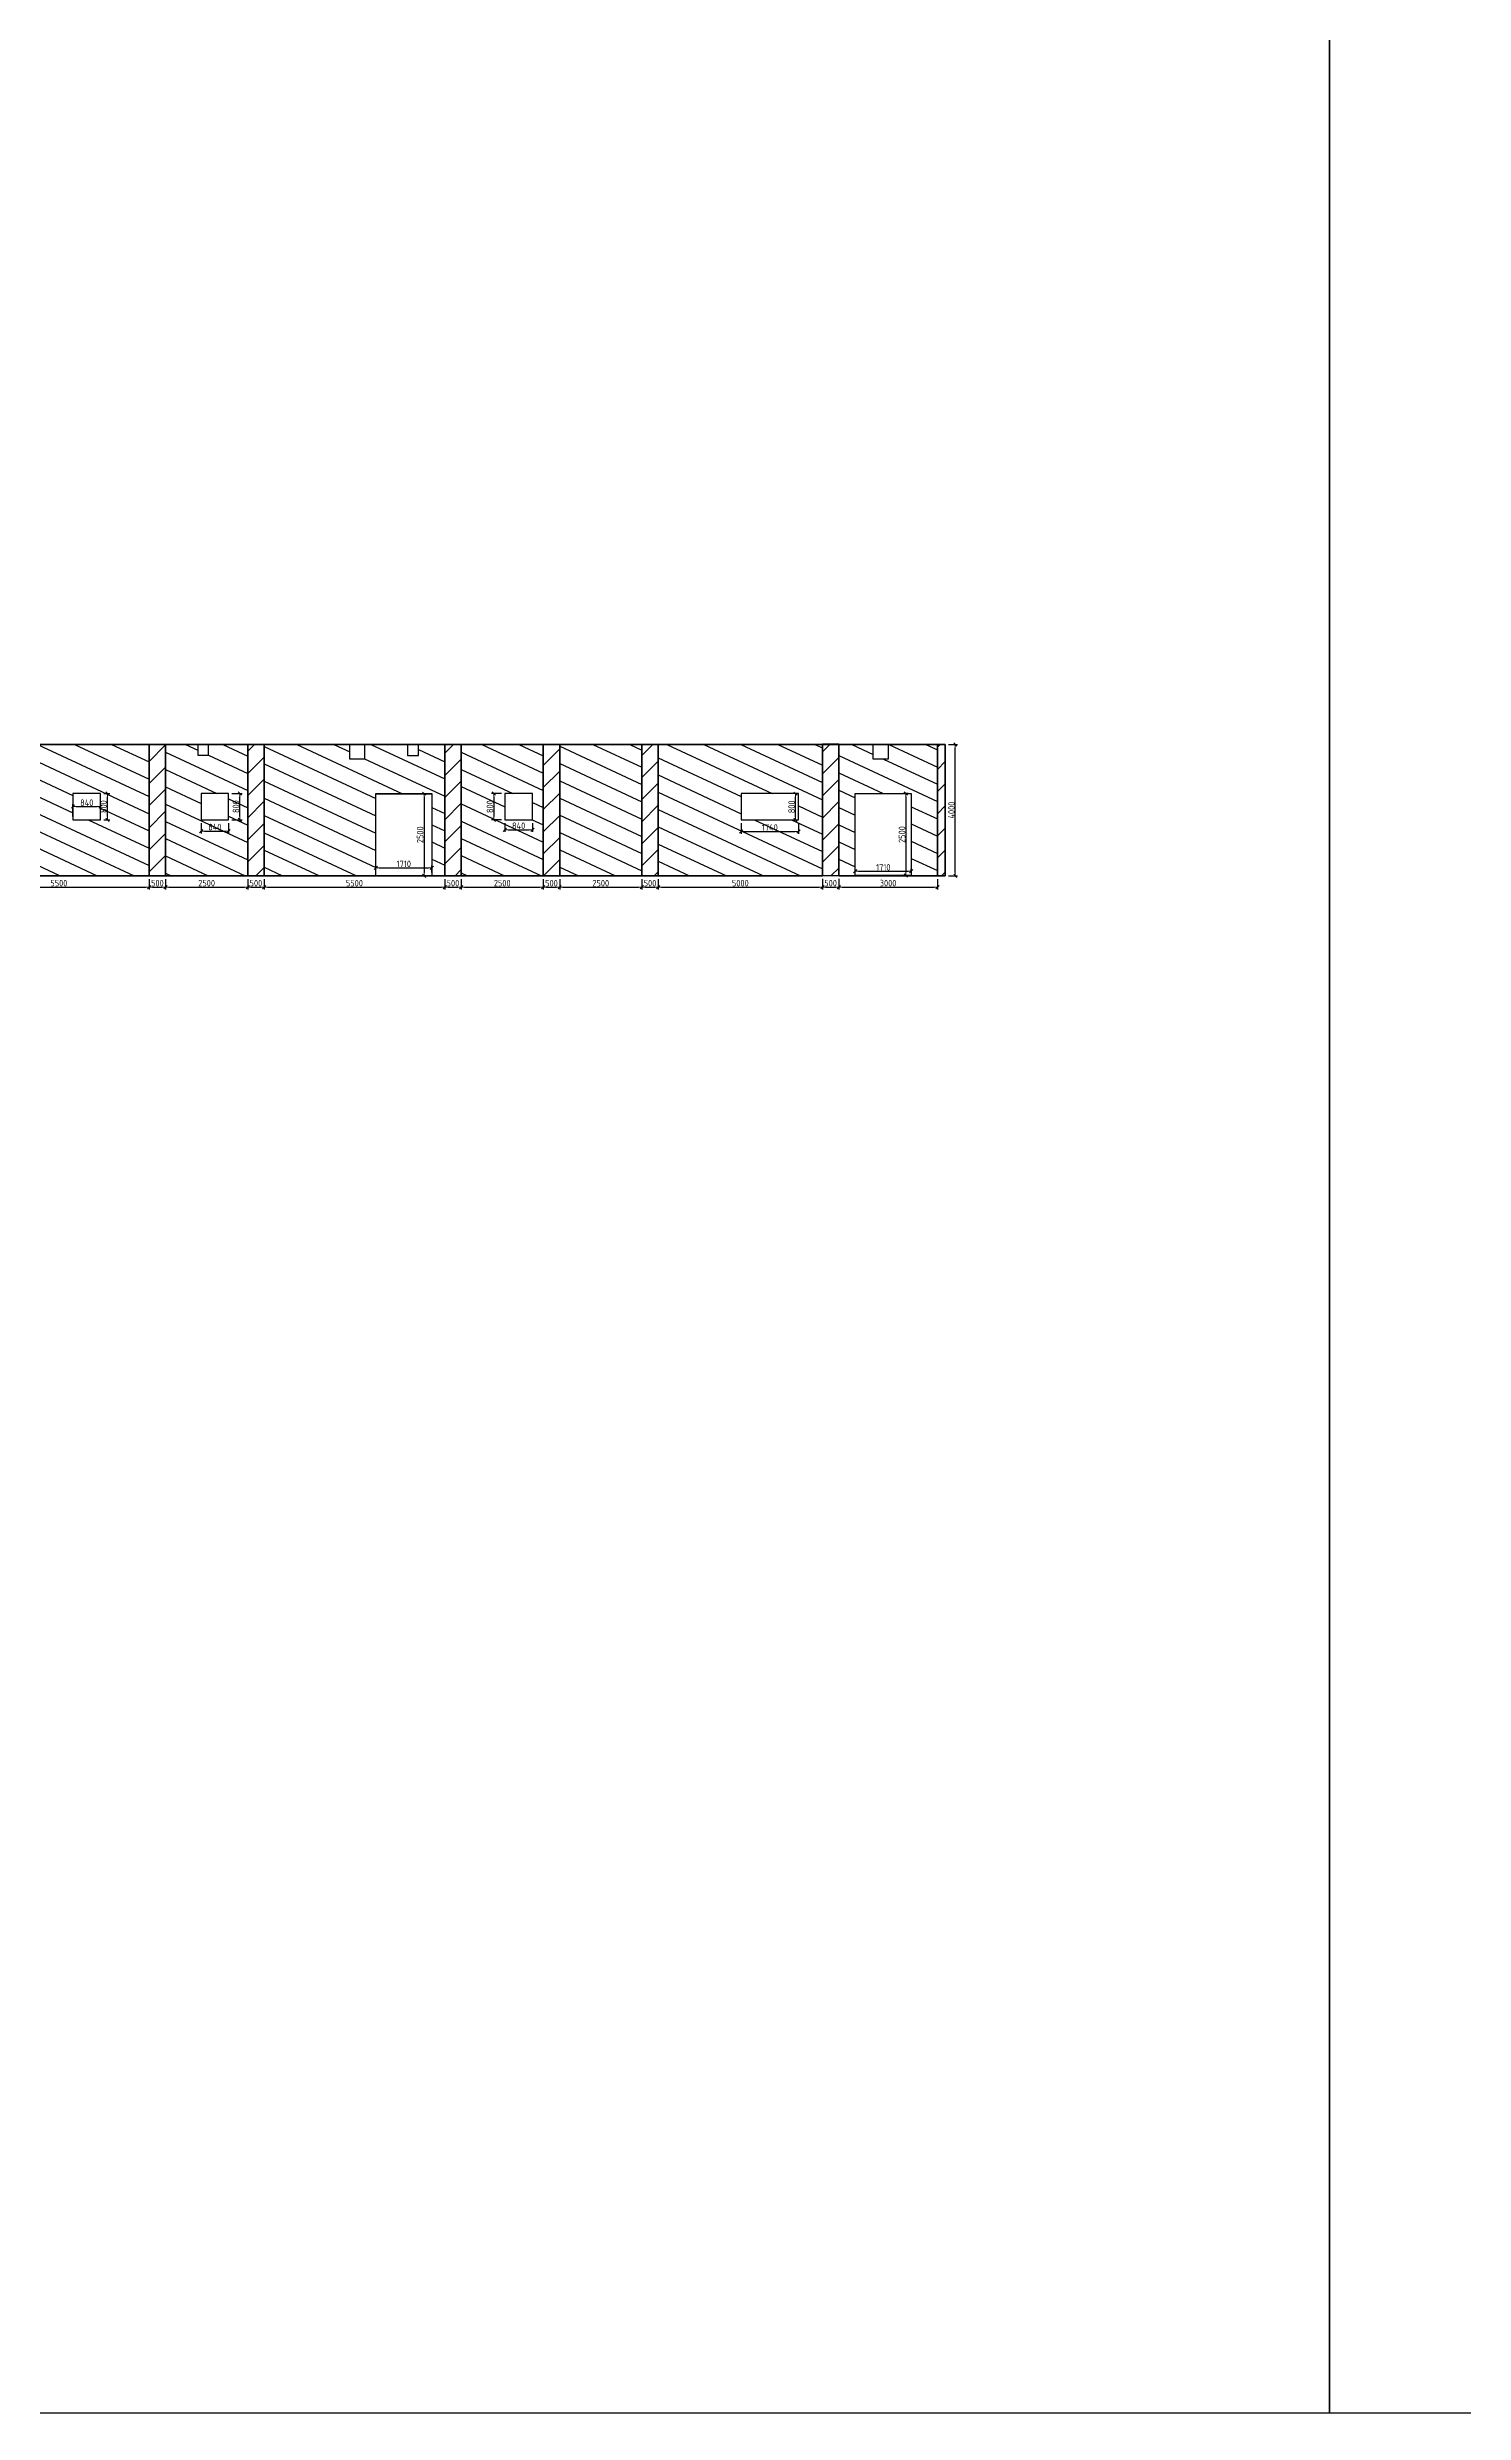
# Model space of a CAD drawing. Header units: millimetres. Extents: x -213536 to 1564669, y 70501 to 942238.
# Drawn here: x -9628 to 33501, y 70501 to 142506 of the extents above; entities that cross this region are included whole.
import ezdxf

# ---------------------------------------------------------------- set-up
doc = ezdxf.new("R2010")
doc.units = ezdxf.units.MM
doc.layers.add('1) серпянка', color=2, linetype='Continuous')
doc.layers.add('Размеры', color=7, linetype='Continuous', lineweight=15)
doc.styles.add('СПДС', font='isocpeur.ttf', dxfattribs={"width": 0.9})
doc.dimstyles.new('Размера А3', dxfattribs={"dimtxt": 200, "dimasz": 100, "dimexe": 70, "dimexo": 100, "dimgap": 20, "dimtad": 1, "dimdec": 0, "dimrnd": 10, "dimzin": 0, "dimdsep": 46, "dimtxsty": 'СПДС', "dimblk": 'ARROWHEAD_6', "dimcen": 1, "dimclrd": 256, "dimclre": 256, "dimclrt": 256, "dimazin": 0, "dimtfac": 1, "dimtdec": 0, "dimtmove": 2, "dimatfit": 3, "dimfxl": 1, "dimtolj": 1, "dimtzin": 0, "dimarcsym": 0})

# ---------------------------------------------------------------- blocks, each defined once
blk = doc.blocks.new('ARROWHEAD_6')
at = {"color": 0, "linetype": 'Continuous'}
for p, q in [((0, 0), (-1, 0)), ((-0.5, -0.5), (0.5, 0.5))]:
    blk.add_line(p, q, dxfattribs=at)
blk = doc.blocks.new('*D989')
at = {"layer": 'Defpoints', "color": 0, "lineweight": 30, "transparency": 16777216}
for p in [(-12026, 117285), (-6526, 117285), (-6526, 116942)]:
    blk.add_point(p, dxfattribs=at)
at = {"layer": 'Размеры', "lineweight": -2, "transparency": 16777216}
for p, q in [((-12026, 117185), (-12026, 116872)), ((-11926, 116942), (-6626, 116942)), ((-6526, 117185), (-6526, 116872))]:
    blk.add_line(p, q, dxfattribs=at)
at = {"layer": 'Размеры', "lineweight": -2, "transparency": 16777216, "xscale": 100, "yscale": 100, "zscale": 100, "rotation": 180}
blk.add_blockref('ARROWHEAD_6', (-12026, 116942), dxfattribs=at)
at = {"layer": 'Размеры', "lineweight": -2, "transparency": 16777216, "xscale": 100, "yscale": 100, "zscale": 100}
blk.add_blockref('ARROWHEAD_6', (-6526, 116942), dxfattribs=at)
at = {"layer": 'Размеры', "lineweight": 25, "transparency": 16777216, "insert": (-9276, 117062), "char_height": 200, "attachment_point": 5, "style": 'СПДС'}
blk.add_mtext('\\A1;5500', dxfattribs=at)
blk = doc.blocks.new('*D990')
at = {"layer": 'Defpoints', "color": 0, "lineweight": 30, "transparency": 16777216}
for p in [(-6526, 117285), (-6026, 117285), (-6026, 116942)]:
    blk.add_point(p, dxfattribs=at)
at = {"layer": 'Размеры', "lineweight": -2, "transparency": 16777216}
for p, q in [((-6526, 117185), (-6526, 116872)), ((-6426, 116942), (-6126, 116942)), ((-6026, 117185), (-6026, 116872))]:
    blk.add_line(p, q, dxfattribs=at)
at = {"layer": 'Размеры', "lineweight": -2, "transparency": 16777216, "xscale": 100, "yscale": 100, "zscale": 100, "rotation": 180}
blk.add_blockref('ARROWHEAD_6', (-6526, 116942), dxfattribs=at)
at = {"layer": 'Размеры', "lineweight": -2, "transparency": 16777216, "xscale": 100, "yscale": 100, "zscale": 100}
blk.add_blockref('ARROWHEAD_6', (-6026, 116942), dxfattribs=at)
at = {"layer": 'Размеры', "lineweight": 25, "transparency": 16777216, "insert": (-6276, 117062), "char_height": 200, "attachment_point": 5, "style": 'СПДС'}
blk.add_mtext('\\A1;500', dxfattribs=at)
blk = doc.blocks.new('*D991')
at = {"layer": 'Defpoints', "color": 0, "lineweight": 30, "transparency": 16777216}
for p in [(-6026, 117285), (-3526, 117285), (-3526, 116942)]:
    blk.add_point(p, dxfattribs=at)
at = {"layer": 'Размеры', "lineweight": -2, "transparency": 16777216}
for p, q in [((-6026, 117185), (-6026, 116872)), ((-5926, 116942), (-3626, 116942)), ((-3526, 117185), (-3526, 116872))]:
    blk.add_line(p, q, dxfattribs=at)
at = {"layer": 'Размеры', "lineweight": -2, "transparency": 16777216, "xscale": 100, "yscale": 100, "zscale": 100, "rotation": 180}
blk.add_blockref('ARROWHEAD_6', (-6026, 116942), dxfattribs=at)
at = {"layer": 'Размеры', "lineweight": -2, "transparency": 16777216, "xscale": 100, "yscale": 100, "zscale": 100}
blk.add_blockref('ARROWHEAD_6', (-3526, 116942), dxfattribs=at)
at = {"layer": 'Размеры', "lineweight": 25, "transparency": 16777216, "insert": (-4776, 117062), "char_height": 200, "attachment_point": 5, "style": 'СПДС'}
blk.add_mtext('\\A1;2500', dxfattribs=at)
blk = doc.blocks.new('*D992')
at = {"layer": 'Defpoints', "color": 0, "lineweight": 30, "transparency": 16777216}
for p in [(-3526, 117285), (-3026, 117285), (-3026, 116942)]:
    blk.add_point(p, dxfattribs=at)
at = {"layer": 'Размеры', "lineweight": -2, "transparency": 16777216}
for p, q in [((-3526, 117185), (-3526, 116872)), ((-3426, 116942), (-3126, 116942)), ((-3026, 117185), (-3026, 116872))]:
    blk.add_line(p, q, dxfattribs=at)
at = {"layer": 'Размеры', "lineweight": -2, "transparency": 16777216, "xscale": 100, "yscale": 100, "zscale": 100, "rotation": 180}
blk.add_blockref('ARROWHEAD_6', (-3526, 116942), dxfattribs=at)
at = {"layer": 'Размеры', "lineweight": -2, "transparency": 16777216, "xscale": 100, "yscale": 100, "zscale": 100}
blk.add_blockref('ARROWHEAD_6', (-3026, 116942), dxfattribs=at)
at = {"layer": 'Размеры', "lineweight": 25, "transparency": 16777216, "insert": (-3276, 117062), "char_height": 200, "attachment_point": 5, "style": 'СПДС'}
blk.add_mtext('\\A1;500', dxfattribs=at)
blk = doc.blocks.new('*D993')
at = {"layer": 'Defpoints', "color": 0, "lineweight": 30, "transparency": 16777216}
for p in [(-3026, 117285), (2474, 117285), (2474, 116942)]:
    blk.add_point(p, dxfattribs=at)
at = {"layer": 'Размеры', "lineweight": -2, "transparency": 16777216}
for p, q in [((-3026, 117185), (-3026, 116872)), ((-2926, 116942), (2374, 116942)), ((2474, 117185), (2474, 116872))]:
    blk.add_line(p, q, dxfattribs=at)
at = {"layer": 'Размеры', "lineweight": -2, "transparency": 16777216, "xscale": 100, "yscale": 100, "zscale": 100, "rotation": 180}
blk.add_blockref('ARROWHEAD_6', (-3026, 116942), dxfattribs=at)
at = {"layer": 'Размеры', "lineweight": -2, "transparency": 16777216, "xscale": 100, "yscale": 100, "zscale": 100}
blk.add_blockref('ARROWHEAD_6', (2474, 116942), dxfattribs=at)
at = {"layer": 'Размеры', "lineweight": 25, "transparency": 16777216, "insert": (-276, 117062), "char_height": 200, "attachment_point": 5, "style": 'СПДС'}
blk.add_mtext('\\A1;5500', dxfattribs=at)
blk = doc.blocks.new('*D994')
at = {"layer": 'Defpoints', "color": 0, "lineweight": 30, "transparency": 16777216}
for p in [(2474, 117285), (2974, 117285), (2974, 116942)]:
    blk.add_point(p, dxfattribs=at)
at = {"layer": 'Размеры', "lineweight": -2, "transparency": 16777216}
for p, q in [((2474, 117185), (2474, 116872)), ((2574, 116942), (2874, 116942)), ((2974, 117185), (2974, 116872))]:
    blk.add_line(p, q, dxfattribs=at)
at = {"layer": 'Размеры', "lineweight": -2, "transparency": 16777216, "xscale": 100, "yscale": 100, "zscale": 100, "rotation": 180}
blk.add_blockref('ARROWHEAD_6', (2474, 116942), dxfattribs=at)
at = {"layer": 'Размеры', "lineweight": -2, "transparency": 16777216, "xscale": 100, "yscale": 100, "zscale": 100}
blk.add_blockref('ARROWHEAD_6', (2974, 116942), dxfattribs=at)
at = {"layer": 'Размеры', "lineweight": 25, "transparency": 16777216, "insert": (2724, 117062), "char_height": 200, "attachment_point": 5, "style": 'СПДС'}
blk.add_mtext('\\A1;500', dxfattribs=at)
blk = doc.blocks.new('*D995')
at = {"layer": 'Defpoints', "color": 0, "lineweight": 30, "transparency": 16777216}
for p in [(2974, 117285), (5474, 117285), (5474, 116942)]:
    blk.add_point(p, dxfattribs=at)
at = {"layer": 'Размеры', "lineweight": -2, "transparency": 16777216}
for p, q in [((2974, 117185), (2974, 116872)), ((3074, 116942), (5374, 116942)), ((5474, 117185), (5474, 116872))]:
    blk.add_line(p, q, dxfattribs=at)
at = {"layer": 'Размеры', "lineweight": -2, "transparency": 16777216, "xscale": 100, "yscale": 100, "zscale": 100, "rotation": 180}
blk.add_blockref('ARROWHEAD_6', (2974, 116942), dxfattribs=at)
at = {"layer": 'Размеры', "lineweight": -2, "transparency": 16777216, "xscale": 100, "yscale": 100, "zscale": 100}
blk.add_blockref('ARROWHEAD_6', (5474, 116942), dxfattribs=at)
at = {"layer": 'Размеры', "lineweight": 25, "transparency": 16777216, "insert": (4224, 117062), "char_height": 200, "attachment_point": 5, "style": 'СПДС'}
blk.add_mtext('\\A1;2500', dxfattribs=at)
blk = doc.blocks.new('*D996')
at = {"layer": 'Defpoints', "color": 0, "lineweight": 30, "transparency": 16777216}
for p in [(5474, 117285), (5974, 117285), (5974, 116941)]:
    blk.add_point(p, dxfattribs=at)
at = {"layer": 'Размеры', "lineweight": -2, "transparency": 16777216}
for p, q in [((5474, 117185), (5474, 116871)), ((5574, 116941), (5874, 116941)), ((5974, 117185), (5974, 116871))]:
    blk.add_line(p, q, dxfattribs=at)
at = {"layer": 'Размеры', "lineweight": -2, "transparency": 16777216, "xscale": 100, "yscale": 100, "zscale": 100, "rotation": 180}
blk.add_blockref('ARROWHEAD_6', (5474, 116941), dxfattribs=at)
at = {"layer": 'Размеры', "lineweight": -2, "transparency": 16777216, "xscale": 100, "yscale": 100, "zscale": 100}
blk.add_blockref('ARROWHEAD_6', (5974, 116941), dxfattribs=at)
at = {"layer": 'Размеры', "lineweight": 25, "transparency": 16777216, "insert": (5724, 117061), "char_height": 200, "attachment_point": 5, "style": 'СПДС'}
blk.add_mtext('\\A1;500', dxfattribs=at)
blk = doc.blocks.new('*D997')
at = {"layer": 'Defpoints', "color": 0, "lineweight": 30, "transparency": 16777216}
for p in [(5974, 117285), (8474, 117285), (8474, 116941)]:
    blk.add_point(p, dxfattribs=at)
at = {"layer": 'Размеры', "lineweight": -2, "transparency": 16777216}
for p, q in [((5974, 117185), (5974, 116871)), ((6074, 116941), (8374, 116941)), ((8474, 117185), (8474, 116871))]:
    blk.add_line(p, q, dxfattribs=at)
at = {"layer": 'Размеры', "lineweight": -2, "transparency": 16777216, "xscale": 100, "yscale": 100, "zscale": 100, "rotation": 180}
blk.add_blockref('ARROWHEAD_6', (5974, 116941), dxfattribs=at)
at = {"layer": 'Размеры', "lineweight": -2, "transparency": 16777216, "xscale": 100, "yscale": 100, "zscale": 100}
blk.add_blockref('ARROWHEAD_6', (8474, 116941), dxfattribs=at)
at = {"layer": 'Размеры', "lineweight": 25, "transparency": 16777216, "insert": (7224, 117061), "char_height": 200, "attachment_point": 5, "style": 'СПДС'}
blk.add_mtext('\\A1;2500', dxfattribs=at)
blk = doc.blocks.new('*D998')
at = {"layer": 'Defpoints', "color": 0, "lineweight": 30, "transparency": 16777216}
for p in [(8474, 117285), (8974, 117285), (8974, 116942)]:
    blk.add_point(p, dxfattribs=at)
at = {"layer": 'Размеры', "lineweight": -2, "transparency": 16777216}
for p, q in [((8474, 117185), (8474, 116872)), ((8574, 116942), (8874, 116942)), ((8974, 117185), (8974, 116872))]:
    blk.add_line(p, q, dxfattribs=at)
at = {"layer": 'Размеры', "lineweight": -2, "transparency": 16777216, "xscale": 100, "yscale": 100, "zscale": 100, "rotation": 180}
blk.add_blockref('ARROWHEAD_6', (8474, 116942), dxfattribs=at)
at = {"layer": 'Размеры', "lineweight": -2, "transparency": 16777216, "xscale": 100, "yscale": 100, "zscale": 100}
blk.add_blockref('ARROWHEAD_6', (8974, 116942), dxfattribs=at)
at = {"layer": 'Размеры', "lineweight": 25, "transparency": 16777216, "insert": (8724, 117062), "char_height": 200, "attachment_point": 5, "style": 'СПДС'}
blk.add_mtext('\\A1;500', dxfattribs=at)
blk = doc.blocks.new('*D999')
at = {"layer": 'Defpoints', "color": 0, "lineweight": 30, "transparency": 16777216}
for p in [(8974, 117285), (13974, 117285), (13974, 116942)]:
    blk.add_point(p, dxfattribs=at)
at = {"layer": 'Размеры', "lineweight": -2, "transparency": 16777216}
for p, q in [((8974, 117185), (8974, 116872)), ((9074, 116942), (13874, 116942)), ((13974, 117185), (13974, 116872))]:
    blk.add_line(p, q, dxfattribs=at)
at = {"layer": 'Размеры', "lineweight": -2, "transparency": 16777216, "xscale": 100, "yscale": 100, "zscale": 100, "rotation": 180}
blk.add_blockref('ARROWHEAD_6', (8974, 116942), dxfattribs=at)
at = {"layer": 'Размеры', "lineweight": -2, "transparency": 16777216, "xscale": 100, "yscale": 100, "zscale": 100}
blk.add_blockref('ARROWHEAD_6', (13974, 116942), dxfattribs=at)
at = {"layer": 'Размеры', "lineweight": 25, "transparency": 16777216, "insert": (11474, 117062), "char_height": 200, "attachment_point": 5, "style": 'СПДС'}
blk.add_mtext('\\A1;5000', dxfattribs=at)
blk = doc.blocks.new('*D1000')
at = {"layer": 'Defpoints', "color": 0, "lineweight": 30, "transparency": 16777216}
for p in [(13974, 117291), (14474, 117291), (14474, 116942)]:
    blk.add_point(p, dxfattribs=at)
at = {"layer": 'Размеры', "lineweight": -2, "transparency": 16777216}
for p, q in [((13974, 117191), (13974, 116872)), ((14074, 116942), (14374, 116942)), ((14474, 117191), (14474, 116872))]:
    blk.add_line(p, q, dxfattribs=at)
at = {"layer": 'Размеры', "lineweight": -2, "transparency": 16777216, "xscale": 100, "yscale": 100, "zscale": 100, "rotation": 180}
blk.add_blockref('ARROWHEAD_6', (13974, 116942), dxfattribs=at)
at = {"layer": 'Размеры', "lineweight": -2, "transparency": 16777216, "xscale": 100, "yscale": 100, "zscale": 100}
blk.add_blockref('ARROWHEAD_6', (14474, 116942), dxfattribs=at)
at = {"layer": 'Размеры', "lineweight": 25, "transparency": 16777216, "insert": (14224, 117062), "char_height": 200, "attachment_point": 5, "style": 'СПДС'}
blk.add_mtext('\\A1;500', dxfattribs=at)
blk = doc.blocks.new('*D1001')
at = {"layer": 'Defpoints', "color": 0, "lineweight": 30, "transparency": 16777216}
for p in [(14474, 117285), (17474, 117285), (17474, 116942)]:
    blk.add_point(p, dxfattribs=at)
at = {"layer": 'Размеры', "lineweight": -2, "transparency": 16777216}
for p, q in [((14474, 117185), (14474, 116872)), ((14574, 116942), (17374, 116942)), ((17474, 117185), (17474, 116872))]:
    blk.add_line(p, q, dxfattribs=at)
at = {"layer": 'Размеры', "lineweight": -2, "transparency": 16777216, "xscale": 100, "yscale": 100, "zscale": 100, "rotation": 180}
blk.add_blockref('ARROWHEAD_6', (14474, 116942), dxfattribs=at)
at = {"layer": 'Размеры', "lineweight": -2, "transparency": 16777216, "xscale": 100, "yscale": 100, "zscale": 100}
blk.add_blockref('ARROWHEAD_6', (17474, 116942), dxfattribs=at)
at = {"layer": 'Размеры', "lineweight": 25, "transparency": 16777216, "insert": (15974, 117062), "char_height": 200, "attachment_point": 5, "style": 'СПДС'}
blk.add_mtext('\\A1;3000', dxfattribs=at)
blk = doc.blocks.new('*D1002')
at = {"layer": 'Defpoints', "color": 0, "lineweight": 30, "transparency": 16777216}
for p in [(16680, 117423), (14974, 117291), (16680, 117291)]:
    blk.add_point(p, dxfattribs=at)
at = {"layer": 'Размеры', "lineweight": -2, "transparency": 16777216}
for p, q in [((14974, 117391), (14974, 117493)), ((15074, 117423), (16580, 117423)), ((16680, 117391), (16680, 117493))]:
    blk.add_line(p, q, dxfattribs=at)
at = {"layer": 'Размеры', "lineweight": -2, "transparency": 16777216, "xscale": 100, "yscale": 100, "zscale": 100, "rotation": 180}
blk.add_blockref('ARROWHEAD_6', (14974, 117423), dxfattribs=at)
at = {"layer": 'Размеры', "lineweight": -2, "transparency": 16777216, "xscale": 100, "yscale": 100, "zscale": 100}
blk.add_blockref('ARROWHEAD_6', (16680, 117423), dxfattribs=at)
at = {"layer": 'Размеры', "lineweight": 25, "transparency": 16777216, "insert": (15827, 117543), "char_height": 200, "attachment_point": 5, "style": 'СПДС'}
blk.add_mtext('\\A1;1710', dxfattribs=at)
blk = doc.blocks.new('*D1003')
at = {"layer": 'Defpoints', "color": 0, "lineweight": 30, "transparency": 16777216}
for p in [(16680, 119791), (16517, 117291), (16680, 117291)]:
    blk.add_point(p, dxfattribs=at)
at = {"layer": 'Размеры', "lineweight": -2, "transparency": 16777216}
for p, q in [((16580, 119791), (16447, 119791)), ((16517, 119691), (16517, 117391)), ((16580, 117291), (16447, 117291))]:
    blk.add_line(p, q, dxfattribs=at)
at = {"layer": 'Размеры', "lineweight": -2, "transparency": 16777216, "xscale": 100, "yscale": 100, "zscale": 100}
for p, rotation in [((16517, 119791), 90), ((16517, 117291), 270)]:
    blk.add_blockref('ARROWHEAD_6', p, dxfattribs=dict(at, rotation=rotation))
at = {"layer": 'Размеры', "lineweight": 25, "transparency": 16777216, "insert": (16397, 118541), "char_height": 200, "attachment_point": 5, "rotation": 90, "style": 'СПДС'}
blk.add_mtext('\\A1;2500', dxfattribs=at)
blk = doc.blocks.new('*D1004')
at = {"layer": 'Defpoints', "color": 0, "lineweight": 30, "transparency": 16777216}
for p in [(17712, 121285), (18021, 121285), (17712, 117285)]:
    blk.add_point(p, dxfattribs=at)
at = {"layer": 'Размеры', "lineweight": -2, "transparency": 16777216}
for p, q in [((17812, 121285), (18091, 121285)), ((18021, 117385), (18021, 121185)), ((17812, 117285), (18091, 117285))]:
    blk.add_line(p, q, dxfattribs=at)
at = {"layer": 'Размеры', "lineweight": -2, "transparency": 16777216, "xscale": 100, "yscale": 100, "zscale": 100}
for p, rotation in [((18021, 121285), 90), ((18021, 117285), 270)]:
    blk.add_blockref('ARROWHEAD_6', p, dxfattribs=dict(at, rotation=rotation))
at = {"layer": 'Размеры', "lineweight": 25, "transparency": 16777216, "insert": (17901, 119285), "char_height": 200, "attachment_point": 5, "rotation": 90, "style": 'СПДС'}
blk.add_mtext('\\A1;4000', dxfattribs=at)
blk = doc.blocks.new('*D1050')
at = {"layer": 'Defpoints', "color": 0, "lineweight": 30, "transparency": 16777216}
for p in [(2080, 119785), (1844, 117285), (2080, 117285)]:
    blk.add_point(p, dxfattribs=at)
at = {"layer": 'Размеры', "lineweight": -2, "transparency": 16777216}
for p, q in [((1980, 119785), (1774, 119785)), ((1844, 119685), (1844, 117385)), ((1980, 117285), (1774, 117285))]:
    blk.add_line(p, q, dxfattribs=at)
at = {"layer": 'Размеры', "lineweight": -2, "transparency": 16777216, "xscale": 100, "yscale": 100, "zscale": 100}
for p, rotation in [((1844, 119785), 90), ((1844, 117285), 270)]:
    blk.add_blockref('ARROWHEAD_6', p, dxfattribs=dict(at, rotation=rotation))
at = {"layer": 'Размеры', "lineweight": 25, "transparency": 16777216, "insert": (1724, 118535), "char_height": 200, "attachment_point": 5, "rotation": 90, "style": 'СПДС'}
blk.add_mtext('\\A1;2500', dxfattribs=at)
blk = doc.blocks.new('*D1051')
at = {"layer": 'Defpoints', "color": 0, "lineweight": 30, "transparency": 16777216}
for p in [(2080, 117530), (374, 117285), (2080, 117285)]:
    blk.add_point(p, dxfattribs=at)
at = {"layer": 'Размеры', "lineweight": -2, "transparency": 16777216}
for p, q in [((374, 117385), (374, 117600)), ((474, 117530), (1980, 117530)), ((2080, 117385), (2080, 117600))]:
    blk.add_line(p, q, dxfattribs=at)
at = {"layer": 'Размеры', "lineweight": -2, "transparency": 16777216, "xscale": 100, "yscale": 100, "zscale": 100, "rotation": 180}
blk.add_blockref('ARROWHEAD_6', (374, 117530), dxfattribs=at)
at = {"layer": 'Размеры', "lineweight": -2, "transparency": 16777216, "xscale": 100, "yscale": 100, "zscale": 100}
blk.add_blockref('ARROWHEAD_6', (2080, 117530), dxfattribs=at)
at = {"layer": 'Размеры', "lineweight": 25, "transparency": 16777216, "insert": (1227, 117650), "char_height": 200, "attachment_point": 5, "style": 'СПДС'}
blk.add_mtext('\\A1;1710', dxfattribs=at)
blk = doc.blocks.new('*D1072')
at = {"layer": 'Defpoints', "color": 0, "lineweight": 30, "transparency": 16777216}
for p in [(-8846, 118991), (-8006, 119391), (-8006, 118991)]:
    blk.add_point(p, dxfattribs=at)
at = {"layer": 'Размеры', "lineweight": -2, "transparency": 16777216}
for p, q in [((-8846, 119091), (-8846, 119461)), ((-8746, 119391), (-8106, 119391)), ((-8006, 119091), (-8006, 119461))]:
    blk.add_line(p, q, dxfattribs=at)
at = {"layer": 'Размеры', "lineweight": -2, "transparency": 16777216, "xscale": 100, "yscale": 100, "zscale": 100, "rotation": 180}
blk.add_blockref('ARROWHEAD_6', (-8846, 119391), dxfattribs=at)
at = {"layer": 'Размеры', "lineweight": -2, "transparency": 16777216, "xscale": 100, "yscale": 100, "zscale": 100}
blk.add_blockref('ARROWHEAD_6', (-8006, 119391), dxfattribs=at)
at = {"layer": 'Размеры', "lineweight": 25, "transparency": 16777216, "insert": (-8426, 119511), "char_height": 200, "attachment_point": 5, "style": 'СПДС'}
blk.add_mtext('\\A1;840', dxfattribs=at)
blk = doc.blocks.new('*D1073')
at = {"layer": 'Defpoints', "color": 0, "lineweight": 30, "transparency": 16777216}
for p in [(-8006, 119791), (-7796, 119791), (-8006, 118991)]:
    blk.add_point(p, dxfattribs=at)
at = {"layer": 'Размеры', "lineweight": -2, "transparency": 16777216}
for p, q in [((-7906, 119791), (-7726, 119791)), ((-7796, 119091), (-7796, 119691)), ((-7906, 118991), (-7726, 118991))]:
    blk.add_line(p, q, dxfattribs=at)
at = {"layer": 'Размеры', "lineweight": -2, "transparency": 16777216, "xscale": 100, "yscale": 100, "zscale": 100}
for p, rotation in [((-7796, 119791), 90), ((-7796, 118991), 270)]:
    blk.add_blockref('ARROWHEAD_6', p, dxfattribs=dict(at, rotation=rotation))
at = {"layer": 'Размеры', "lineweight": 25, "transparency": 16777216, "insert": (-7916, 119391), "char_height": 200, "attachment_point": 5, "rotation": 90, "style": 'СПДС'}
blk.add_mtext('\\A1;800', dxfattribs=at)
blk = doc.blocks.new('*D1078')
at = {"layer": 'Defpoints', "color": 0, "lineweight": 30, "transparency": 16777216}
for p in [(-4946, 118991), (-4106, 118991), (-4106, 118648)]:
    blk.add_point(p, dxfattribs=at)
at = {"layer": 'Размеры', "lineweight": -2, "transparency": 16777216}
for p, q in [((-4946, 118891), (-4946, 118578)), ((-4106, 118891), (-4106, 118578)), ((-4846, 118648), (-4206, 118648))]:
    blk.add_line(p, q, dxfattribs=at)
at = {"layer": 'Размеры', "lineweight": -2, "transparency": 16777216, "xscale": 100, "yscale": 100, "zscale": 100, "rotation": 180}
blk.add_blockref('ARROWHEAD_6', (-4946, 118648), dxfattribs=at)
at = {"layer": 'Размеры', "lineweight": -2, "transparency": 16777216, "xscale": 100, "yscale": 100, "zscale": 100}
blk.add_blockref('ARROWHEAD_6', (-4106, 118648), dxfattribs=at)
at = {"layer": 'Размеры', "lineweight": 25, "transparency": 16777216, "insert": (-4526, 118768), "char_height": 200, "attachment_point": 5, "style": 'СПДС'}
blk.add_mtext('\\A1;840', dxfattribs=at)
blk = doc.blocks.new('*D1079')
at = {"layer": 'Defpoints', "color": 0, "lineweight": 30, "transparency": 16777216}
for p in [(-4106, 119791), (-3762, 119791), (-4106, 118991)]:
    blk.add_point(p, dxfattribs=at)
at = {"layer": 'Размеры', "lineweight": -2, "transparency": 16777216}
for p, q in [((-4006, 119791), (-3692, 119791)), ((-3762, 119091), (-3762, 119691)), ((-4006, 118991), (-3692, 118991))]:
    blk.add_line(p, q, dxfattribs=at)
at = {"layer": 'Размеры', "lineweight": -2, "transparency": 16777216, "xscale": 100, "yscale": 100, "zscale": 100}
for p, rotation in [((-3762, 119791), 90), ((-3762, 118991), 270)]:
    blk.add_blockref('ARROWHEAD_6', p, dxfattribs=dict(at, rotation=rotation))
at = {"layer": 'Размеры', "lineweight": 25, "transparency": 16777216, "insert": (-3882, 119391), "char_height": 200, "attachment_point": 5, "rotation": 90, "style": 'СПДС'}
blk.add_mtext('\\A1;800', dxfattribs=at)
blk = doc.blocks.new('*D1080')
at = {"layer": 'Defpoints', "color": 0, "lineweight": 30, "transparency": 16777216}
for p in [(4304, 118991), (5144, 118991), (5144, 118689)]:
    blk.add_point(p, dxfattribs=at)
at = {"layer": 'Размеры', "lineweight": -2, "transparency": 16777216}
for p, q in [((4304, 118891), (4304, 118619)), ((5144, 118891), (5144, 118619)), ((4404, 118689), (5044, 118689))]:
    blk.add_line(p, q, dxfattribs=at)
at = {"layer": 'Размеры', "lineweight": -2, "transparency": 16777216, "xscale": 100, "yscale": 100, "zscale": 100, "rotation": 180}
blk.add_blockref('ARROWHEAD_6', (4304, 118689), dxfattribs=at)
at = {"layer": 'Размеры', "lineweight": -2, "transparency": 16777216, "xscale": 100, "yscale": 100, "zscale": 100}
blk.add_blockref('ARROWHEAD_6', (5144, 118689), dxfattribs=at)
at = {"layer": 'Размеры', "lineweight": 25, "transparency": 16777216, "insert": (4724, 118809), "char_height": 200, "attachment_point": 5, "style": 'СПДС'}
blk.add_mtext('\\A1;840', dxfattribs=at)
blk = doc.blocks.new('*D1081')
at = {"layer": 'Defpoints', "color": 0, "lineweight": 30, "transparency": 16777216}
for p in [(4304, 119791), (3971, 118991), (4304, 118991)]:
    blk.add_point(p, dxfattribs=at)
at = {"layer": 'Размеры', "lineweight": -2, "transparency": 16777216}
for p, q in [((4204, 119791), (3901, 119791)), ((3971, 119691), (3971, 119091)), ((4204, 118991), (3901, 118991))]:
    blk.add_line(p, q, dxfattribs=at)
at = {"layer": 'Размеры', "lineweight": -2, "transparency": 16777216, "xscale": 100, "yscale": 100, "zscale": 100}
for p, rotation in [((3971, 119791), 90), ((3971, 118991), 270)]:
    blk.add_blockref('ARROWHEAD_6', p, dxfattribs=dict(at, rotation=rotation))
at = {"layer": 'Размеры', "lineweight": 25, "transparency": 16777216, "insert": (3851, 119391), "char_height": 200, "attachment_point": 5, "rotation": 90, "style": 'СПДС'}
blk.add_mtext('\\A1;800', dxfattribs=at)
blk = doc.blocks.new('*D1082')
at = {"layer": 'Defpoints', "color": 0, "lineweight": 30, "transparency": 16777216}
for p in [(11504, 118991), (13244, 118991), (13244, 118637)]:
    blk.add_point(p, dxfattribs=at)
at = {"layer": 'Размеры', "lineweight": -2, "transparency": 16777216}
for p, q in [((11504, 118891), (11504, 118567)), ((13244, 118891), (13244, 118567)), ((11604, 118637), (13144, 118637))]:
    blk.add_line(p, q, dxfattribs=at)
at = {"layer": 'Размеры', "lineweight": -2, "transparency": 16777216, "xscale": 100, "yscale": 100, "zscale": 100, "rotation": 180}
blk.add_blockref('ARROWHEAD_6', (11504, 118637), dxfattribs=at)
at = {"layer": 'Размеры', "lineweight": -2, "transparency": 16777216, "xscale": 100, "yscale": 100, "zscale": 100}
blk.add_blockref('ARROWHEAD_6', (13244, 118637), dxfattribs=at)
at = {"layer": 'Размеры', "lineweight": 25, "transparency": 16777216, "insert": (12374, 118757), "char_height": 200, "attachment_point": 5, "style": 'СПДС'}
blk.add_mtext('\\A1;1740', dxfattribs=at)
blk = doc.blocks.new('*D1083')
at = {"layer": 'Defpoints', "color": 0, "lineweight": 30, "transparency": 16777216}
for p in [(13155, 119785), (13181, 119785), (13181, 118985)]:
    blk.add_point(p, dxfattribs=at)
at = {"layer": 'Размеры', "lineweight": -2, "transparency": 16777216}
for p, q in [((13081, 119785), (13085, 119785)), ((13155, 119085), (13155, 119685)), ((13081, 118985), (13085, 118985))]:
    blk.add_line(p, q, dxfattribs=at)
at = {"layer": 'Размеры', "lineweight": -2, "transparency": 16777216, "xscale": 100, "yscale": 100, "zscale": 100}
for p, rotation in [((13155, 119785), 90), ((13155, 118985), 270)]:
    blk.add_blockref('ARROWHEAD_6', p, dxfattribs=dict(at, rotation=rotation))
at = {"layer": 'Размеры', "lineweight": 25, "transparency": 16777216, "insert": (13035, 119385), "char_height": 200, "attachment_point": 5, "rotation": 90, "style": 'СПДС'}
blk.add_mtext('\\A1;800', dxfattribs=at)

msp = doc.modelspace()

# ---------------------------------------------------------------- hatches: boundary and pattern name
at = {"lineweight": 30}
h = msp.add_hatch(dxfattribs=at)
h.set_pattern_fill('ANSI31', color=2, scale=150)
h.paths.add_polyline_path([(-52416.2, 121284.7), (-52591, 121284.7), (-52591, 117284.7), (-52416.2, 117284.7)])
h.paths.add_polyline_path([(-48824.8, 121284.7), (-49074.8, 121284.7), (-49074.8, 117284.7), (-48824.8, 117284.7)])
h.paths.add_polyline_path([(-41253.1, 121284.7), (-42443.1, 121284.7), (-42443.1, 117284.7), (-41253.1, 117284.7)])
h.paths.add_polyline_path([(-46224.8, 121284.7), (-46474.8, 121284.7), (-46474.8, 117284.7), (-46224.8, 117284.7)])
h.paths.add_polyline_path([(-41078.3, 121284.7), (-41253.1, 121284.7), (-41253.1, 117284.7), (-41078.3, 117284.7)])
h.paths.add_polyline_path([(-27289.5, 121284.7), (-27789.7, 121284.7), (-27789.7, 117284.7), (-27289.5, 117284.7)])
h.paths.add_polyline_path([(-22949.6, 121284.7), (-27129.6, 121284.7), (-27129.6, 119684.7), (-22949.6, 119684.7)])
h.paths.add_polyline_path([(-19725.8, 121284.7), (-20225.8, 121284.7), (-20225.8, 117290.7), (-19725.8, 117290.7)])
h.paths.add_polyline_path([(17712.2, 121284.7), (17474.2, 121284.7), (17474.2, 117284.7), (17712.2, 117284.7)])
h.paths.add_polyline_path([(14474.2, 121284.7), (13974.2, 121284.7), (13974.2, 117290.7), (14474.2, 117290.7)])
h.paths.add_polyline_path([(8974.2, 121284.7), (8474.2, 121284.7), (8474.2, 117284.7), (8974.2, 117284.7)])
h.paths.add_polyline_path([(5974.2, 121284.7), (5474.2, 121284.7), (5474.2, 117284.7), (5974.2, 117284.7)])
h.paths.add_polyline_path([(2974.2, 121284.7), (2474.2, 121284.7), (2474.2, 117284.7), (2974.2, 117284.7)])
h.paths.add_polyline_path([(-3025.8, 121284.7), (-3525.8, 121284.7), (-3525.8, 117284.7), (-3025.8, 117284.7)])
h.paths.add_polyline_path([(-6025.8, 121284.7), (-6525.8, 121284.7), (-6525.8, 117284.7), (-6025.8, 117284.7)])
h.paths.add_polyline_path([(-12025.8, 121284.7), (-12525.8, 121284.7), (-12525.8, 117284.7), (-12025.8, 117284.7)])
h.paths.add_polyline_path([(-15325.8, 121284.7), (-15825.8, 121284.7), (-15825.8, 117284.7), (-15325.8, 117284.7)])
h.paths.add_polyline_path([(-78398, 117984.7), (-82578, 117984.7), (-82578, 117284.7), (-78398, 117284.7)])
h.paths.add_polyline_path([(-78128, 121284.7), (-78398, 121284.7), (-78398, 117284.7), (-78128, 117284.7)])
h.paths.add_polyline_path([(-78398, 121284.7), (-82578, 121284.7), (-82578, 120684.7), (-78398, 120684.7)])
h.paths.add_polyline_path([(-73538, 121284.7), (-77038, 121284.7), (-77038, 120684.7), (-73538, 120684.7)])
h.paths.add_polyline_path([(-77038, 121284.7), (-77308, 121284.7), (-77308, 117284.7), (-77038, 117284.7)])
h.paths.add_polyline_path([(-73538, 117984.7), (-77038, 117984.7), (-77038, 117284.7), (-73538, 117284.7)])
h.paths.add_polyline_path([(-72788, 121284.7), (-73038, 121284.7), (-73038, 117284.7), (-72788, 117284.7)])
h.paths.add_polyline_path([(-69400, 121284.7), (-72788, 121284.7), (-72788, 117284.7), (-69400, 117284.7)])
h.paths.add_polyline_path([(-63303, 121284.7), (-63828, 121284.7), (-63828, 117284.7), (-63303, 117284.7)])
h = msp.add_hatch(dxfattribs=at)
h.set_pattern_fill('ANSI31', color=4, scale=150, angle=110)
h.paths.add_polyline_path([(-66808, 121284.7), (-69400, 121284.7), (-69400, 117284.7), (-66808, 117284.7)])
h.paths.add_polyline_path([(-66348, 121284.7), (-66808, 121284.7), (-66808, 117284.7), (-66348, 117284.7)])
h.paths.add_polyline_path([(-63828, 121284.7), (-66348, 121284.7), (-66348, 117284.7), (-63828, 117284.7)])
h.paths.add_polyline_path([(-60056.4, 121284.7), (-63303, 121284.7), (-63303, 117284.7), (-60056.4, 117284.7)])
h.paths.add_polyline_path([(-59596.4, 121284.7), (-60056.4, 121284.7), (-60056.4, 117284.7), (-59596.4, 117284.7)])
h.paths.add_polyline_path([(-57621.6, 121284.7), (-57855, 121284.7), (-57855, 120917.3), (-58222.5, 120917.3), (-58222.5, 121284.7), (-59596.4, 121284.7), (-59596.4, 117284.7), (-59416.4, 117284.7), (-59416.4, 119784.7), (-57746.4, 119784.7), (-57746.4, 117284.7), (-57621.6, 117284.7)])
h.paths.add_polyline_path([(-56911.6, 121284.7), (-57621.6, 121284.7), (-57621.6, 117284.7), (-56911.6, 117284.7)])
h.paths.add_polyline_path([(-56643, 121284.7), (-56911.6, 121284.7), (-56911.6, 117284.7), (-56643, 117284.7)])
h.paths.add_polyline_path([(-51574.8, 121284.7), (-52416.2, 121284.7), (-52416.2, 117284.7), (-51574.8, 117284.7)])
h.paths.add_polyline_path([(-49074.8, 121284.7), (-51574.8, 121284.7), (-51574.8, 117284.7), (-49074.8, 117284.7)])
h.paths.add_polyline_path([(-46474.8, 121284.7), (-48824.8, 121284.7), (-48824.8, 117284.7), (-46474.8, 117284.7)])
h.paths.add_polyline_path([(-43284.6, 121284.7), (-46224.8, 121284.7), (-46224.8, 117284.7), (-43284.6, 117284.7)])
h.paths.add_polyline_path([(-42443.1, 121284.7), (-43284.6, 121284.7), (-43284.6, 117284.7), (-42443.1, 117284.7)])
h.paths.add_polyline_path([(-15825.8, 121284.7), (-19725.8, 121284.7), (-19725.8, 119383.1), (-19019.8, 119383.1), (-19019.8, 117583.1), (-19725.8, 117583.1), (-19725.8, 117284.7), (-17275.8, 117284.7), (-17275.8, 119434.7), (-16125.8, 119434.7), (-16125.8, 117284.7), (-15825.8, 117284.7)])
h.paths.add_polyline_path([(-17057.4, 120198.7), (-17057.4, 120698.7), (-16557.4, 120698.7), (-16557.4, 120198.7)], flags=16)
h.paths.add_polyline_path([(-18119.8, 119383.1), (-18119.8, 117583.1), (-18825.8, 117583.1), (-18825.8, 119383.1)], flags=16)
h.paths.add_polyline_path([(-12525.8, 121284.7), (-15325.8, 121284.7), (-15325.8, 117284.7), (-12525.8, 117284.7)])
h.paths.add_polyline_path([(-12619.8, 119377.1), (-12619.8, 117577.1), (-13325.8, 117577.1), (-13325.8, 119377.1)], flags=16)
h.paths.add_polyline_path([(-13519.8, 119383.1), (-13519.8, 117583.1), (-14225.8, 117583.1), (-14225.8, 119383.1)], flags=16)
h.paths.add_polyline_path([(-13707.2, 120579.7), (-13912.8, 120579.7), (-13912.8, 120785.2), (-13707.2, 120785.2)], flags=16)
h.paths.add_polyline_path([(-14548.7, 120579.7), (-14754.3, 120579.7), (-14754.3, 120785.2), (-14548.7, 120785.2)], flags=16)
h.paths.add_polyline_path([(-6525.8, 121284.7), (-10843.9, 121284.7), (-10843.9, 120834.7), (-11293.9, 120834.7), (-11293.9, 121284.7), (-12025.8, 121284.7), (-12025.8, 117284.7), (-11825.8, 117284.7), (-11825.8, 119784.7), (-10119.8, 119784.7), (-10119.8, 117284.7), (-6525.8, 117284.7)])
h.paths.add_polyline_path([(-8845.8, 119790.7), (-8005.8, 119790.7), (-8005.8, 118990.7), (-8845.8, 118990.7)], flags=16)
h.paths.add_polyline_path([(-11208.8, 120261.3), (-11658.8, 120261.3), (-11658.8, 120711.3), (-11208.8, 120711.3)], flags=16)
h.paths.add_polyline_path([(-3525.8, 121284.7), (-4718.1, 121284.7), (-4718.1, 120955.1), (-5047.7, 120955.1), (-5047.7, 121284.7), (-6025.8, 121284.7), (-6025.8, 117284.7), (-3525.8, 117284.7)])
h.paths.add_polyline_path([(-4945.8, 119790.7), (-4105.8, 119790.7), (-4105.8, 118990.7), (-4945.8, 118990.7)], flags=16)
h.paths.add_polyline_path([(2474.2, 121284.7), (1673.8, 121284.7), (1673.8, 120949.1), (1344.2, 120949.1), (1344.2, 121284.7), (31.7, 121284.7), (31.7, 120834.7), (-418.3, 120834.7), (-418.3, 121284.7), (-3025.8, 121284.7), (-3025.8, 117284.7), (374.2, 117284.7), (374.2, 119784.7), (2080.2, 119784.7), (2080.2, 117284.7), (2474.2, 117284.7)])
h.paths.add_polyline_path([(5474.2, 121284.7), (2974.2, 121284.7), (2974.2, 117284.7), (5474.2, 117284.7)])
h.paths.add_polyline_path([(4304.2, 119790.7), (5144.2, 119790.7), (5144.2, 118990.7), (4304.2, 118990.7)], flags=16)
h.paths.add_polyline_path([(8474.2, 121284.7), (5974.2, 121284.7), (5974.2, 117284.7), (8474.2, 117284.7)])
h.paths.add_polyline_path([(13974.2, 121284.7), (8974.2, 121284.7), (8974.2, 117284.7), (13974.2, 117284.7)])
h.paths.add_polyline_path([(11504.2, 119790.7), (13244.2, 119790.7), (13244.2, 118990.7), (11504.2, 118990.7)], flags=16)
h.paths.add_polyline_path([(17474.2, 121284.7), (15974.2, 121284.7), (15974.2, 120834.7), (15524.2, 120834.7), (15524.2, 121284.7), (14474.2, 121284.7), (14474.2, 117284.7), (14974.2, 117284.7), (14974.2, 119790.7), (16680.2, 119790.7), (16680.2, 117284.7), (17474.2, 117284.7)])

# ---------------------------------------------------------------- linework, layer by layer
at = {"color": 2, "lineweight": 30}
for points in [[(-94560.2, 70500.8), (29417.9, 70500.8), (29417.9, 172746.2), (-94560.2, 172746.2)], [(29417.9, 70500.8), (153395.9, 70500.8), (153395.9, 172746.2), (29417.9, 172746.2)], [(-20225.8, 117284.7), (-20225.8, 121284.7), (17712.2, 121284.7), (17712.2, 117284.7)], [(-6025.8, 117284.7), (-6025.8, 121284.7), (-6525.8, 121284.7), (-6525.8, 117284.7)], [(-3025.8, 117284.7), (-3025.8, 121284.7), (-3525.8, 121284.7), (-3525.8, 117284.7)], [(2974.2, 117284.7), (2974.2, 121284.7), (2474.2, 121284.7), (2474.2, 117284.7)], [(5974.2, 117284.7), (5974.2, 121284.7), (5474.2, 121284.7), (5474.2, 117284.7)], [(8974.2, 117284.7), (8974.2, 121284.7), (8474.2, 121284.7), (8474.2, 117284.7)], [(14474.2, 117290.7), (14474.2, 121290.7), (13974.2, 121290.7), (13974.2, 117290.7)], [(17712.2, 117284.7), (17712.2, 121284.7), (17474.2, 121284.7), (17474.2, 117284.7)]]:
    msp.add_lwpolyline(points, close=True, dxfattribs=at)
at = {"color": 152, "lineweight": 30, "true_color": 0x2776bb}
for points in [[(-12025.8, 121284.7), (-12025.8, 117284.7), (-6525.8, 117284.7), (-6525.8, 121284.7)], [(-6025.8, 121284.7), (-6025.8, 117284.7), (-3525.8, 117284.7), (-3525.8, 121284.7)], [(-4718.1, 121284.7), (-5047.7, 121284.7), (-5047.7, 120955.1), (-4718.1, 120955.1)], [(-3025.8, 121284.7), (-3025.8, 117284.7), (2474.2, 117284.7), (2474.2, 121284.7)], [(-418.3, 121284.7), (31.7, 121284.7), (31.7, 120834.7), (-418.3, 120834.7)], [(1673.8, 121278.7), (1344.2, 121278.7), (1344.2, 120949.1), (1673.8, 120949.1)], [(2974.2, 121284.7), (2974.2, 117284.7), (5474.2, 117284.7), (5474.2, 121284.7)], [(5974.2, 121284.7), (5974.2, 117284.7), (8474.2, 117284.7), (8474.2, 121284.7)], [(8974.2, 121284.7), (8974.2, 117284.7), (13974.2, 117284.7), (13974.2, 121284.7)], [(14474.2, 121284.7), (14474.2, 117284.7), (17474.2, 117284.7), (17474.2, 121284.7)], [(15524.2, 121284.7), (15974.2, 121284.7), (15974.2, 120834.7), (15524.2, 120834.7)], [(-8005.8, 118990.7), (-8005.8, 119790.7), (-8845.8, 119790.7), (-8845.8, 118990.7)], [(-4105.8, 118990.7), (-4105.8, 119790.7), (-4945.8, 119790.7), (-4945.8, 118990.7)], [(374.2, 117284.7), (374.2, 119784.7), (2080.2, 119784.7), (2080.2, 117284.7)], [(5144.2, 118990.7), (5144.2, 119790.7), (4304.2, 119790.7), (4304.2, 118990.7)], [(13244.2, 118990.7), (13244.2, 119790.7), (11504.2, 119790.7), (11504.2, 118990.7)], [(14974.2, 117290.7), (14974.2, 119790.7), (16680.2, 119790.7), (16680.2, 117290.7)]]:
    msp.add_lwpolyline(points, close=True, dxfattribs=at)
at = {"layer": '1) серпянка', "lineweight": 30}
for points in [[(374.2, 117290.7), (374.2, 119790.7), (2080.2, 119790.7), (2080.2, 117290.7)], [(14974.2, 117290.7), (14974.2, 119790.7), (16680.2, 119790.7), (16680.2, 117290.7)]]:
    msp.add_lwpolyline(points, dxfattribs=at)

# ---------------------------------------------------------------- dimensions: what is measured, and where the dimension line sits
at = {"layer": 'Размеры', "lineweight": 25}
for base, p1, p2, picture, middle in [((18020.9, 121284.7), (17712.2, 117284.7), (17712.2, 121284.7), '*D1004', (17900.9, 119284.7)), ((-7796.4, 119790.7), (-8005.8, 118990.7), (-8005.8, 119790.7), '*D1073', (-7916.4, 119390.7)), ((-3761.6, 119790.7), (-4105.8, 118990.7), (-4105.8, 119790.7), '*D1079', (-3881.6, 119390.7)), ((1843.7, 117284.7), (2080.2, 119784.7), (2080.2, 117284.7), '*D1050', (1723.7, 118534.7)), ((3971.4, 118990.7), (4304.2, 119790.7), (4304.2, 118990.7), '*D1081', (3851.4, 119390.7)), ((13155.4, 119785), (13181.2, 118985), (13181.2, 119785), '*D1083', (13035.4, 119385)), ((16516.6, 117290.7), (16680.2, 119790.7), (16680.2, 117290.7), '*D1003', (16396.6, 118540.7))]:
    dim = msp.add_linear_dim(base=base, p1=p1, p2=p2, angle=90, dimstyle='Размера А3', dxfattribs=at)
    dim.commit()
    dim.dimension.update_dxf_attribs({"geometry": picture, "text_midpoint": middle})
for base, p1, p2, picture, middle in [((-8005.8, 119390.7), (-8845.8, 118990.7), (-8005.8, 118990.7), '*D1072', (-8425.8, 119510.7)), ((-4105.8, 118648.3), (-4945.8, 118990.7), (-4105.8, 118990.7), '*D1078', (-4525.8, 118768.3)), ((5144.2, 118689.3), (4304.2, 118990.7), (5144.2, 118990.7), '*D1080', (4724.2, 118809.3)), ((13244.2, 118637), (11504.2, 118990.7), (13244.2, 118990.7), '*D1082', (12374.2, 118757)), ((2080.2, 117530.2), (374.2, 117284.7), (2080.2, 117284.7), '*D1051', (1227.2, 117650.2)), ((16680.2, 117423), (14974.2, 117290.7), (16680.2, 117290.7), '*D1002', (15827.2, 117543)), ((-6525.8, 116942.1), (-12025.8, 117284.7), (-6525.8, 117284.7), '*D989', (-9275.8, 117062.1)), ((-6025.8, 116942.5), (-6525.8, 117284.7), (-6025.8, 117284.7), '*D990', (-6275.8, 117062.5)), ((-3525.8, 116942.5), (-6025.8, 117284.7), (-3525.8, 117284.7), '*D991', (-4775.8, 117062.5)), ((-3025.8, 116942.5), (-3525.8, 117284.7), (-3025.8, 117284.7), '*D992', (-3275.8, 117062.5)), ((2474.2, 116942.1), (-3025.8, 117284.7), (2474.2, 117284.7), '*D993', (-275.8, 117062.1)), ((2974.2, 116941.7), (2474.2, 117284.7), (2974.2, 117284.7), '*D994', (2724.2, 117061.7)), ((5474.2, 116941.7), (2974.2, 117284.7), (5474.2, 117284.7), '*D995', (4224.2, 117061.7)), ((5974.2, 116941.3), (5474.2, 117284.7), (5974.2, 117284.7), '*D996', (5724.2, 117061.3)), ((8474.2, 116941.3), (5974.2, 117284.7), (8474.2, 117284.7), '*D997', (7224.2, 117061.3)), ((8974.2, 116941.7), (8474.2, 117284.7), (8974.2, 117284.7), '*D998', (8724.2, 117061.7)), ((13974.2, 116942.1), (8974.2, 117284.7), (13974.2, 117284.7), '*D999', (11474.2, 117062.1)), ((14474.2, 116941.7), (13974.2, 117290.7), (14474.2, 117290.7), '*D1000', (14224.2, 117061.7)), ((17474.2, 116941.7), (14474.2, 117284.7), (17474.2, 117284.7), '*D1001', (15974.2, 117061.7))]:
    dim = msp.add_linear_dim(base=base, p1=p1, p2=p2, dimstyle='Размера А3', dxfattribs=at)
    dim.commit()
    dim.dimension.update_dxf_attribs({"geometry": picture, "text_midpoint": middle})

doc.saveas('drawing.dxf')
